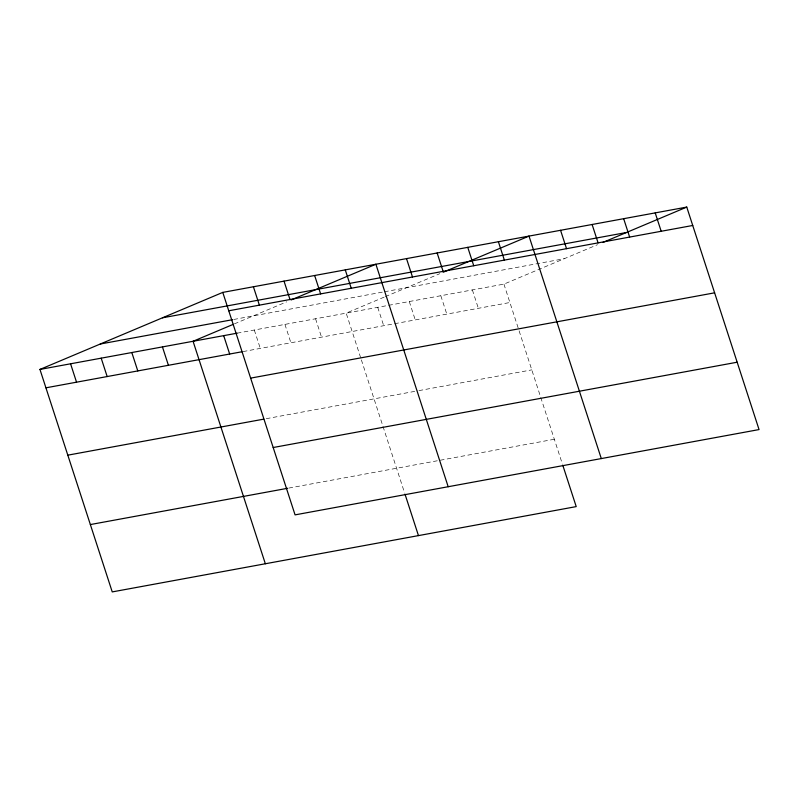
<?xml version="1.0" encoding="UTF-8"?>
<svg xmlns="http://www.w3.org/2000/svg" width="799" height="799" viewBox="0 0 799 799"><rect width="100%" height="100%" fill="white"/><g stroke="black" fill="none" stroke-linecap="round" stroke-linejoin="round"><path stroke-width="0.6" stroke-dasharray="4 3" d="M234.407 323.865L286.701 301.822M384.169 297.118L346.177 313.128L360.978 358.691M385.288 296.649L439.81 273.677M388.654 305.318L503.929 284.124L597.562 244.674M233.797 319.46L383.24 291.985M384.459 291.765L564.264 258.706M237.163 333.173L387.435 305.548M243.136 351.56L393.408 323.925M394.626 323.705L509.902 302.511M266.247 418.686L417.717 390.831M418.936 390.611L531.794 369.867M288.789 488.079L554.336 439.26M503.929 284.124L518.741 329.687M519.12 330.866L562.396 464.069M472.379 289.927L478.351 308.314M440.828 295.73L446.801 314.117M409.278 301.533L415.25 319.91M377.727 307.325L383.7 325.712M361.368 359.87L404.644 493.073M315.555 318.761L321.528 337.148M284.933 324.394L290.906 342.771M254.312 330.017L260.284 348.404"/><path stroke-width="1.2" d="M562.786 465.248L576.219 506.606L112.24 591.909L39.95 369.428L222.781 292.394L686.76 207.091L759.05 429.572L295.071 514.876L222.781 292.394M233.288 324.334L193.068 341.283L265.348 563.764M291.136 299.955L375.89 264.239L448.179 486.721M443.145 272.269L529.008 236.095L601.297 458.576M603.115 242.337L686.76 207.091M162.447 317.812L626.426 232.509M228.754 310.781L692.733 225.478M100.284 344.009L232.579 319.69M39.95 369.428L237.163 333.173M45.923 387.815L241.907 351.78M250.636 378.127L714.616 292.824M67.805 455.17L263.79 419.135M273.188 447.52L737.167 362.217M90.357 524.563L287.57 488.299M655.21 212.894L661.182 231.271M623.659 218.686L629.632 237.073M592.109 224.489L598.081 242.876M560.558 230.292L566.531 248.679M498.386 241.717L504.359 260.104M467.765 247.35L473.737 265.737M437.143 252.983L443.115 271.37M406.511 258.616L412.494 276.993M345.268 269.872L351.24 288.259M405.033 494.251L418.466 535.61M314.646 275.505L320.619 293.892M284.025 281.128L289.997 299.515M253.403 286.761L259.375 305.148M223.69 335.65L229.663 354.037M162.437 346.906L168.419 365.293M131.815 352.539L137.788 370.926M101.193 358.172L107.166 376.559M70.572 363.805L76.544 382.182"/></g></svg>
